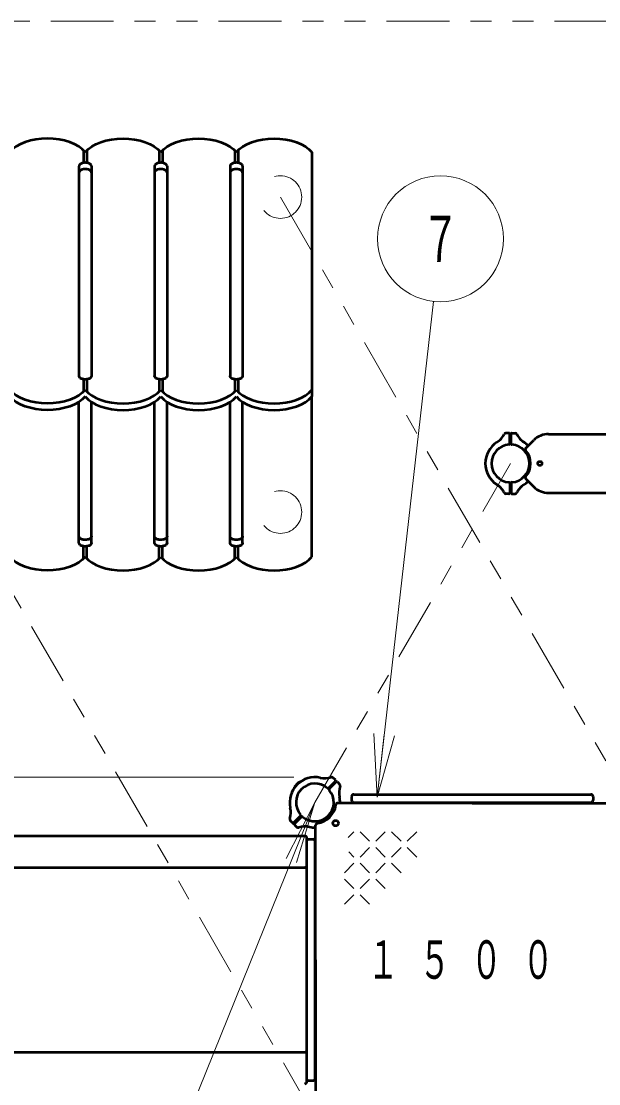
# Model space of a CAD drawing. Units: millimetres on the paper, scale 1:50. Extents: x -525 to 0, y -594 to 257.
# Drawn here: x -230.6 to -203.1, y 146.9 to 197.5 of the extents above; entities that cross this region are included whole.
import ezdxf
from ezdxf.enums import TextEntityAlignment as Align

# ---------------------------------------------------------------- set-up
doc = ezdxf.new("R2010")
doc.units = ezdxf.units.MM
doc.linetypes.add('USER1', pattern=[4.5, 2.5, -2])
doc.linetypes.add('USER3', pattern=[8, 3, -1, 1, -1, 1, -1])
doc.layers.add('LY_1', color=140, linetype='Continuous', lineweight=50)
doc.styles.add('ＭＳ ゴシック', font='')
doc.styles.get('ＭＳ ゴシック').set_extended_font_data('MS Gothic')

msp = doc.modelspace()

# ---------------------------------------------------------------- linework, layer by layer
at = {"layer": 'LY_1'}
for p, q in [((-227.622, 191.347), (-227.622, 190.756)), ((-227.462, 191.347), (-227.462, 190.756)), ((-224.022, 191.347), (-224.022, 190.756)), ((-223.862, 191.347), (-223.862, 190.756)), ((-220.422, 191.347), (-220.422, 190.756)), ((-220.262, 191.347), (-220.262, 190.756)), ((-216.742, 191.262), (-216.742, 179.626)), ((-227.842, 190.59), (-227.842, 180.61)), ((-227.242, 190.59), (-227.242, 180.61)), ((-224.242, 190.59), (-224.242, 180.61)), ((-223.642, 190.59), (-223.642, 180.61)), ((-220.642, 190.59), (-220.642, 180.61)), ((-220.042, 190.59), (-220.042, 180.61)), ((-227.622, 180.444), (-227.622, 179.852)), ((-227.462, 180.444), (-227.462, 179.852)), ((-224.022, 180.444), (-224.022, 179.852)), ((-223.862, 180.444), (-223.862, 179.852)), ((-220.422, 180.444), (-220.422, 179.852)), ((-220.262, 180.444), (-220.262, 179.852)), ((-227.842, 172.657), (-227.842, 179.368)), ((-227.242, 172.657), (-227.242, 179.368)), ((-224.242, 172.657), (-224.242, 179.368)), ((-223.642, 172.657), (-223.642, 179.368)), ((-220.642, 172.657), (-220.642, 179.368)), ((-220.042, 172.657), (-220.042, 179.368)), ((-216.742, 171.985), (-216.742, 179.626)), ((-207.351, 177.885), (-207.508, 177.879)), ((-207.31, 177.374), (-207.31, 177.845)), ((-207.25, 177.374), (-207.25, 177.845)), ((-207.208, 177.885), (-207.051, 177.879)), ((-205.465, 177.836), (-199.78, 177.836)), ((-206.56, 177.156), (-206.172, 177.543)), ((-206.56, 175.716), (-206.172, 175.329)), ((-207.31, 175.499), (-207.31, 175.028)), ((-207.25, 175.499), (-207.25, 175.028)), ((-207.351, 174.988), (-207.508, 174.993)), ((-207.208, 174.988), (-207.051, 174.993)), ((-205.465, 175.036), (-199.78, 175.036)), ((-227.622, 171.899), (-227.622, 172.491)), ((-227.462, 171.899), (-227.462, 172.491)), ((-224.022, 171.899), (-224.022, 172.491)), ((-223.862, 171.899), (-223.862, 172.491)), ((-220.422, 171.899), (-220.422, 172.491)), ((-220.262, 171.899), (-220.262, 172.491)), ((-215.624, 161.371), (-215.731, 161.47)), ((-217.576, 160.991), (-217.579, 160.993)), ((-217.293, 161.274), (-217.296, 161.276)), ((-215.957, 160.98), (-215.623, 161.313)), ((-215.914, 160.938), (-215.581, 161.271)), ((-215.523, 161.27), (-215.424, 161.163)), ((-214.848, 160.576), (-214.848, 160.396)), ((-214.748, 160.676), (-203.448, 160.676)), ((-203.348, 160.576), (-203.348, 160.396)), ((-209.098, 160.266), (-215.506, 160.266)), ((-214.748, 160.296), (-203.448, 160.296)), ((-209.098, 160.266), (-202.691, 160.266)), ((-217.673, 159.322), (-217.78, 159.437)), ((-217.282, 159.654), (-217.615, 159.321)), ((-217.24, 159.612), (-217.573, 159.279)), ((-217.572, 159.221), (-217.457, 159.114)), ((-216.568, 152.796), (-216.568, 159.204)), ((-274.578, 158.696), (-217.078, 158.696)), ((-216.978, 146.996), (-216.978, 158.596)), ((-216.918, 158.546), (-216.658, 158.546)), ((-216.598, 158.486), (-216.598, 147.106)), ((-274.578, 157.196), (-217.078, 157.196)), ((-216.568, 152.796), (-216.568, 146.388)), ((-274.578, 148.396), (-217.078, 148.396)), ((-216.918, 147.046), (-216.658, 147.046))]:
    msp.add_line(p, q, dxfattribs=at)
at = {"layer": 'LY_1', "color": 7, "linetype": 'USER3', "lineweight": 13}
for p, q in [((-218.242, 189.123), (-201.598, 160.296)), ((-216.598, 160.296), (-207.28, 176.436)), ((-216.598, 145.296), (-233.242, 174.123))]:
    msp.add_line(p, q, dxfattribs=at)
at = {"layer": 'LY_1', "color": 7, "lineweight": 13}
for p, q in [((-213.638, 160.547), (-210.953, 184.157)), ((-213.638, 160.547), (-213.796, 163.584)), ((-213.638, 160.547), (-213.299, 163.528)), ((-212.802, 163.471), (-213.638, 160.547)), ((-217.598, 161.496), (-325.978, 161.496)), ((-216.598, 160.296), (-224.552, 140.622)), ((-216.598, 160.296), (-217.961, 157.623)), ((-216.598, 160.296), (-217.476, 157.427)), ((-215.013, 158.627), (-214.746, 158.894)), ((-213.996, 158.444), (-214.446, 158.894)), ((-213.696, 158.444), (-213.246, 158.894)), ((-212.496, 158.444), (-212.946, 158.894)), ((-212.196, 158.444), (-211.746, 158.894)), ((-214.746, 157.694), (-214.986, 157.933)), ((-214.446, 157.694), (-213.996, 158.144)), ((-213.246, 157.694), (-213.696, 158.144)), ((-212.946, 157.694), (-212.496, 158.144)), ((-211.746, 157.694), (-212.196, 158.144)), ((-215.196, 156.944), (-214.746, 157.394)), ((-213.996, 156.944), (-214.446, 157.394)), ((-213.696, 156.944), (-213.246, 157.394)), ((-212.496, 156.944), (-212.946, 157.394)), ((-214.746, 156.194), (-215.196, 156.644)), ((-214.446, 156.194), (-213.996, 156.644)), ((-213.246, 156.194), (-213.696, 156.644)), ((-215.196, 155.444), (-214.746, 155.894)), ((-213.996, 155.444), (-214.446, 155.894))]:
    msp.add_line(p, q, dxfattribs=at)
at = {"layer": 'LY_1', "color": 7, "linetype": 'USER3', "lineweight": 13}
msp.add_lwpolyline([(-314.978, 169.373), (-314.978, 136.219), (-289.656, 110.896), (-250.495, 110.896), (-250.495, 96.585), (-232.006, 78.096), (-186.19, 78.096), (-182.887, 81.399), (-169.754, 81.399), (-148.422, 102.731), (-148.422, 167.28), (-174.71, 193.568), (-182.261, 193.568), (-186.189, 197.496), (-231.583, 197.496), (-234.383, 194.696), (-289.656, 194.696)], close=True, dxfattribs=at)
at = {"layer": 'LY_1'}
for points in [[(-227.542, 191.262), (-227.681, 191.401), (-227.853, 191.528), (-228.054, 191.639), (-228.28, 191.734), (-228.526, 191.809), (-228.789, 191.864), (-229.063, 191.898), (-229.342, 191.909), (-229.621, 191.898), (-229.894, 191.864), (-230.157, 191.809), (-230.404, 191.734), (-230.63, 191.639), (-230.831, 191.528), (-231.003, 191.401), (-231.142, 191.262)], [(-227.542, 191.262), (-227.403, 191.401), (-227.231, 191.528), (-227.03, 191.639), (-226.804, 191.734), (-226.557, 191.809), (-226.294, 191.864), (-226.021, 191.898), (-225.742, 191.909), (-225.463, 191.898), (-225.189, 191.864), (-224.926, 191.809), (-224.68, 191.734), (-224.454, 191.639), (-224.253, 191.528), (-224.081, 191.401), (-223.942, 191.262)], [(-223.942, 191.262), (-223.803, 191.401), (-223.631, 191.528), (-223.43, 191.639), (-223.204, 191.734), (-222.957, 191.809), (-222.694, 191.864), (-222.421, 191.898), (-222.142, 191.909), (-221.863, 191.898), (-221.589, 191.864), (-221.326, 191.809), (-221.08, 191.734), (-220.854, 191.639), (-220.653, 191.528), (-220.481, 191.401), (-220.342, 191.262)], [(-220.342, 191.262), (-220.203, 191.401), (-220.031, 191.528), (-219.83, 191.639), (-219.604, 191.734), (-219.357, 191.809), (-219.094, 191.864), (-218.821, 191.898), (-218.542, 191.909), (-218.263, 191.898), (-217.989, 191.864), (-217.726, 191.809), (-217.48, 191.734), (-217.254, 191.639), (-217.053, 191.528), (-216.881, 191.401), (-216.742, 191.262)], [(-227.242, 190.59), (-227.244, 190.612), (-227.252, 190.634), (-227.265, 190.656), (-227.282, 190.676), (-227.304, 190.695), (-227.33, 190.712), (-227.359, 190.726), (-227.392, 190.739), (-227.427, 190.749), (-227.464, 190.756), (-227.503, 190.76), (-227.542, 190.762), (-227.581, 190.76), (-227.619, 190.756), (-227.657, 190.749), (-227.692, 190.739), (-227.724, 190.726), (-227.754, 190.712), (-227.78, 190.695), (-227.802, 190.676), (-227.819, 190.656), (-227.832, 190.634), (-227.839, 190.612), (-227.842, 190.59)], [(-223.642, 190.59), (-223.644, 190.612), (-223.652, 190.634), (-223.665, 190.656), (-223.682, 190.676), (-223.704, 190.695), (-223.73, 190.712), (-223.759, 190.726), (-223.792, 190.739), (-223.827, 190.749), (-223.864, 190.756), (-223.903, 190.76), (-223.942, 190.762), (-223.981, 190.76), (-224.019, 190.756), (-224.057, 190.749), (-224.092, 190.739), (-224.124, 190.726), (-224.154, 190.712), (-224.18, 190.695), (-224.202, 190.676), (-224.219, 190.656), (-224.232, 190.634), (-224.239, 190.612), (-224.242, 190.59)], [(-220.042, 190.59), (-220.044, 190.612), (-220.052, 190.634), (-220.065, 190.656), (-220.082, 190.676), (-220.104, 190.695), (-220.13, 190.712), (-220.159, 190.726), (-220.192, 190.739), (-220.227, 190.749), (-220.264, 190.756), (-220.303, 190.76), (-220.342, 190.762), (-220.381, 190.76), (-220.419, 190.756), (-220.457, 190.749), (-220.492, 190.739), (-220.524, 190.726), (-220.554, 190.712), (-220.58, 190.695), (-220.602, 190.676), (-220.619, 190.656), (-220.632, 190.634), (-220.639, 190.612), (-220.642, 190.59)], [(-227.242, 190.279), (-227.244, 190.301), (-227.252, 190.323), (-227.265, 190.344), (-227.282, 190.365), (-227.304, 190.383), (-227.33, 190.4), (-227.359, 190.415), (-227.392, 190.428), (-227.427, 190.438), (-227.464, 190.445), (-227.503, 190.449), (-227.542, 190.451), (-227.581, 190.449), (-227.619, 190.445), (-227.657, 190.438), (-227.692, 190.428), (-227.724, 190.415), (-227.754, 190.4), (-227.78, 190.383), (-227.802, 190.365), (-227.819, 190.344), (-227.832, 190.323), (-227.839, 190.301), (-227.842, 190.279)], [(-223.642, 190.279), (-223.644, 190.301), (-223.652, 190.323), (-223.665, 190.344), (-223.682, 190.365), (-223.704, 190.383), (-223.73, 190.4), (-223.759, 190.415), (-223.792, 190.428), (-223.827, 190.438), (-223.864, 190.445), (-223.903, 190.449), (-223.942, 190.451), (-223.981, 190.449), (-224.019, 190.445), (-224.057, 190.438), (-224.092, 190.428), (-224.124, 190.415), (-224.154, 190.4), (-224.18, 190.383), (-224.202, 190.365), (-224.219, 190.344), (-224.232, 190.323), (-224.239, 190.301), (-224.242, 190.279)], [(-220.042, 190.279), (-220.044, 190.301), (-220.052, 190.323), (-220.065, 190.344), (-220.082, 190.365), (-220.104, 190.383), (-220.13, 190.4), (-220.159, 190.415), (-220.192, 190.428), (-220.227, 190.438), (-220.264, 190.445), (-220.303, 190.449), (-220.342, 190.451), (-220.381, 190.449), (-220.419, 190.445), (-220.457, 190.438), (-220.492, 190.428), (-220.524, 190.415), (-220.554, 190.4), (-220.58, 190.383), (-220.602, 190.365), (-220.619, 190.344), (-220.632, 190.323), (-220.639, 190.301), (-220.642, 190.279)], [(-227.242, 180.61), (-227.244, 180.587), (-227.252, 180.565), (-227.265, 180.544), (-227.282, 180.524), (-227.304, 180.505), (-227.33, 180.488), (-227.359, 180.473), (-227.392, 180.461), (-227.427, 180.451), (-227.464, 180.443), (-227.503, 180.439), (-227.542, 180.438), (-227.581, 180.439), (-227.619, 180.443), (-227.657, 180.451), (-227.692, 180.461), (-227.724, 180.473), (-227.754, 180.488), (-227.78, 180.505), (-227.802, 180.524), (-227.819, 180.544), (-227.832, 180.565), (-227.839, 180.587), (-227.842, 180.61)], [(-223.642, 180.61), (-223.644, 180.587), (-223.652, 180.565), (-223.665, 180.544), (-223.682, 180.524), (-223.704, 180.505), (-223.73, 180.488), (-223.759, 180.473), (-223.792, 180.461), (-223.827, 180.451), (-223.864, 180.443), (-223.903, 180.439), (-223.942, 180.438), (-223.981, 180.439), (-224.019, 180.443), (-224.057, 180.451), (-224.092, 180.461), (-224.124, 180.473), (-224.154, 180.488), (-224.18, 180.505), (-224.202, 180.524), (-224.219, 180.544), (-224.232, 180.565), (-224.239, 180.587), (-224.242, 180.61)], [(-220.042, 180.61), (-220.044, 180.587), (-220.052, 180.565), (-220.065, 180.544), (-220.082, 180.524), (-220.104, 180.505), (-220.13, 180.488), (-220.159, 180.473), (-220.192, 180.461), (-220.227, 180.451), (-220.264, 180.443), (-220.303, 180.439), (-220.342, 180.438), (-220.381, 180.439), (-220.419, 180.443), (-220.457, 180.451), (-220.492, 180.461), (-220.524, 180.473), (-220.554, 180.488), (-220.58, 180.505), (-220.602, 180.524), (-220.619, 180.544), (-220.632, 180.565), (-220.639, 180.587), (-220.642, 180.61)], [(-227.542, 179.938), (-227.681, 179.798), (-227.853, 179.672), (-228.054, 179.56), (-228.28, 179.466), (-228.526, 179.39), (-228.789, 179.335), (-229.063, 179.302), (-229.342, 179.29), (-229.621, 179.302), (-229.894, 179.335), (-230.157, 179.39), (-230.404, 179.466), (-230.63, 179.56), (-230.831, 179.672), (-231.003, 179.798), (-231.142, 179.938)], [(-227.542, 179.938), (-227.403, 179.798), (-227.231, 179.672), (-227.03, 179.56), (-226.804, 179.466), (-226.557, 179.39), (-226.294, 179.335), (-226.021, 179.302), (-225.742, 179.29), (-225.463, 179.302), (-225.189, 179.335), (-224.926, 179.39), (-224.68, 179.466), (-224.454, 179.56), (-224.253, 179.672), (-224.081, 179.798), (-223.942, 179.938)], [(-223.942, 179.938), (-223.803, 179.798), (-223.631, 179.672), (-223.43, 179.56), (-223.204, 179.466), (-222.957, 179.39), (-222.694, 179.335), (-222.421, 179.302), (-222.142, 179.29), (-221.863, 179.302), (-221.589, 179.335), (-221.326, 179.39), (-221.08, 179.466), (-220.854, 179.56), (-220.653, 179.672), (-220.481, 179.798), (-220.342, 179.938)], [(-220.342, 179.938), (-220.203, 179.798), (-220.031, 179.672), (-219.83, 179.56), (-219.604, 179.466), (-219.357, 179.39), (-219.094, 179.335), (-218.821, 179.302), (-218.542, 179.29), (-218.263, 179.302), (-217.989, 179.335), (-217.726, 179.39), (-217.48, 179.466), (-217.254, 179.56), (-217.053, 179.672), (-216.881, 179.798), (-216.742, 179.938)], [(-227.542, 179.626), (-227.681, 179.487), (-227.853, 179.36), (-228.054, 179.249), (-228.28, 179.154), (-228.526, 179.079), (-228.789, 179.024), (-229.063, 178.99), (-229.342, 178.979), (-229.621, 178.99), (-229.894, 179.024), (-230.157, 179.079), (-230.404, 179.154), (-230.63, 179.249), (-230.831, 179.36), (-231.003, 179.487), (-231.142, 179.626)], [(-227.542, 179.626), (-227.403, 179.487), (-227.231, 179.36), (-227.03, 179.249), (-226.804, 179.154), (-226.557, 179.079), (-226.294, 179.024), (-226.021, 178.99), (-225.742, 178.979), (-225.463, 178.99), (-225.189, 179.024), (-224.926, 179.079), (-224.68, 179.154), (-224.454, 179.249), (-224.253, 179.36), (-224.081, 179.487), (-223.942, 179.626)], [(-223.942, 179.626), (-223.803, 179.487), (-223.631, 179.36), (-223.43, 179.249), (-223.204, 179.154), (-222.957, 179.079), (-222.694, 179.024), (-222.421, 178.99), (-222.142, 178.979), (-221.863, 178.99), (-221.589, 179.024), (-221.326, 179.079), (-221.08, 179.154), (-220.854, 179.249), (-220.653, 179.36), (-220.481, 179.487), (-220.342, 179.626)], [(-220.342, 179.626), (-220.203, 179.487), (-220.031, 179.36), (-219.83, 179.249), (-219.604, 179.154), (-219.357, 179.079), (-219.094, 179.024), (-218.821, 178.99), (-218.542, 178.979), (-218.263, 178.99), (-217.989, 179.024), (-217.726, 179.079), (-217.48, 179.154), (-217.254, 179.249), (-217.053, 179.36), (-216.881, 179.487), (-216.742, 179.626)], [(-227.242, 172.968), (-227.244, 172.946), (-227.252, 172.924), (-227.265, 172.902), (-227.282, 172.882), (-227.304, 172.863), (-227.33, 172.846), (-227.359, 172.832), (-227.392, 172.819), (-227.427, 172.809), (-227.464, 172.802), (-227.503, 172.798), (-227.542, 172.796), (-227.581, 172.798), (-227.619, 172.802), (-227.657, 172.809), (-227.692, 172.819), (-227.724, 172.832), (-227.754, 172.846), (-227.78, 172.863), (-227.802, 172.882), (-227.819, 172.902), (-227.832, 172.924), (-227.839, 172.946), (-227.842, 172.968)], [(-227.242, 172.657), (-227.244, 172.634), (-227.252, 172.612), (-227.265, 172.591), (-227.282, 172.571), (-227.304, 172.552), (-227.33, 172.535), (-227.359, 172.52), (-227.392, 172.508), (-227.427, 172.498), (-227.464, 172.491), (-227.503, 172.486), (-227.542, 172.485), (-227.581, 172.486), (-227.619, 172.491), (-227.657, 172.498), (-227.692, 172.508), (-227.724, 172.52), (-227.754, 172.535), (-227.78, 172.552), (-227.802, 172.571), (-227.819, 172.591), (-227.832, 172.612), (-227.839, 172.634), (-227.842, 172.657)], [(-223.642, 172.968), (-223.644, 172.946), (-223.652, 172.924), (-223.665, 172.902), (-223.682, 172.882), (-223.704, 172.863), (-223.73, 172.846), (-223.759, 172.832), (-223.792, 172.819), (-223.827, 172.809), (-223.864, 172.802), (-223.903, 172.798), (-223.942, 172.796), (-223.981, 172.798), (-224.019, 172.802), (-224.057, 172.809), (-224.092, 172.819), (-224.124, 172.832), (-224.154, 172.846), (-224.18, 172.863), (-224.202, 172.882), (-224.219, 172.902), (-224.232, 172.924), (-224.239, 172.946), (-224.242, 172.968)], [(-223.642, 172.657), (-223.644, 172.634), (-223.652, 172.612), (-223.665, 172.591), (-223.682, 172.571), (-223.704, 172.552), (-223.73, 172.535), (-223.759, 172.52), (-223.792, 172.508), (-223.827, 172.498), (-223.864, 172.491), (-223.903, 172.486), (-223.942, 172.485), (-223.981, 172.486), (-224.019, 172.491), (-224.057, 172.498), (-224.092, 172.508), (-224.124, 172.52), (-224.154, 172.535), (-224.18, 172.552), (-224.202, 172.571), (-224.219, 172.591), (-224.232, 172.612), (-224.239, 172.634), (-224.242, 172.657)], [(-220.042, 172.968), (-220.044, 172.946), (-220.052, 172.924), (-220.065, 172.902), (-220.082, 172.882), (-220.104, 172.863), (-220.13, 172.846), (-220.159, 172.832), (-220.192, 172.819), (-220.227, 172.809), (-220.264, 172.802), (-220.303, 172.798), (-220.342, 172.796), (-220.381, 172.798), (-220.419, 172.802), (-220.457, 172.809), (-220.492, 172.819), (-220.524, 172.832), (-220.554, 172.846), (-220.58, 172.863), (-220.602, 172.882), (-220.619, 172.902), (-220.632, 172.924), (-220.639, 172.946), (-220.642, 172.968)], [(-220.042, 172.657), (-220.044, 172.634), (-220.052, 172.612), (-220.065, 172.591), (-220.082, 172.571), (-220.104, 172.552), (-220.13, 172.535), (-220.159, 172.52), (-220.192, 172.508), (-220.227, 172.498), (-220.264, 172.491), (-220.303, 172.486), (-220.342, 172.485), (-220.381, 172.486), (-220.419, 172.491), (-220.457, 172.498), (-220.492, 172.508), (-220.524, 172.52), (-220.554, 172.535), (-220.58, 172.552), (-220.602, 172.571), (-220.619, 172.591), (-220.632, 172.612), (-220.639, 172.634), (-220.642, 172.657)], [(-227.542, 171.985), (-227.681, 171.846), (-227.853, 171.719), (-228.054, 171.607), (-228.28, 171.513), (-228.526, 171.437), (-228.789, 171.382), (-229.063, 171.349), (-229.342, 171.338), (-229.621, 171.349), (-229.894, 171.382), (-230.157, 171.437), (-230.404, 171.513), (-230.63, 171.607), (-230.831, 171.719), (-231.003, 171.846), (-231.142, 171.985)], [(-227.542, 171.985), (-227.403, 171.846), (-227.231, 171.719), (-227.03, 171.607), (-226.804, 171.513), (-226.557, 171.437), (-226.294, 171.382), (-226.021, 171.349), (-225.742, 171.338), (-225.463, 171.349), (-225.189, 171.382), (-224.926, 171.437), (-224.68, 171.513), (-224.454, 171.607), (-224.253, 171.719), (-224.081, 171.846), (-223.942, 171.985)], [(-223.942, 171.985), (-223.803, 171.846), (-223.631, 171.719), (-223.43, 171.607), (-223.204, 171.513), (-222.957, 171.437), (-222.694, 171.382), (-222.421, 171.349), (-222.142, 171.338), (-221.863, 171.349), (-221.589, 171.382), (-221.326, 171.437), (-221.08, 171.513), (-220.854, 171.607), (-220.653, 171.719), (-220.481, 171.846), (-220.342, 171.985)], [(-220.342, 171.985), (-220.203, 171.846), (-220.031, 171.719), (-219.83, 171.607), (-219.604, 171.513), (-219.357, 171.437), (-219.094, 171.382), (-218.821, 171.349), (-218.542, 171.338), (-218.263, 171.349), (-217.989, 171.382), (-217.726, 171.437), (-217.48, 171.513), (-217.254, 171.607), (-217.053, 171.719), (-216.881, 171.846), (-216.742, 171.985)]]:
    msp.add_lwpolyline(points, dxfattribs=at)
at = {"layer": 'LY_1', "color": 7, "linetype": 'USER1', "lineweight": 13}
for centre in [(-218.242, 189.123), (-218.242, 174.123)]:
    msp.add_circle(centre, 1.016, dxfattribs=at)
at = {"layer": 'LY_1', "color": 7, "lineweight": 13}
msp.add_circle((-210.615, 187.138), 3, dxfattribs=at)
at = {"layer": 'LY_1'}
for centre, radius in [((-205.88, 176.436), 0.1), ((-215.608, 159.306), 0.13)]:
    msp.add_circle(centre, radius, dxfattribs=at)
for centre, radius, start, end in [((-208.469, 178.287), 1, 302.7272, 332.5412), ((-207.493, 177.78), 0.1, 92, 152.5412), ((-207.35, 177.845), 0.04, 0, 92), ((-207.21, 177.845), 0.04, 88, 180), ((-207.066, 177.78), 0.1, 11.8216, 88), ((-207.066, 177.78), 0.1, 27.4588, 88), ((-206.09, 178.287), 1, 207.4588, 237.2728), ((-205.465, 176.836), 1, 90, 135), ((-207.28, 176.436), 1.2, 122.7272, 180), ((-207.28, 176.436), 0.9, 94.2707, 180), ((-207.35, 177.374), 0.04, 274.2707, 0), ((-207.21, 177.374), 0.04, 180, 265.7293), ((-207.28, 176.436), 0.9, 0, 85.7293), ((-207.28, 176.436), 0.9, 0, 85.7293), ((-207.28, 176.436), 1.2, 45, 57.2728), ((-206.517, 177.114), 0.06, 135, 221.6277), ((-207.28, 176.436), 0.96, 318.3723, 41.6277), ((-207.28, 176.436), 1.2, 180, 237.2728), ((-207.28, 176.436), 0.9, 180, 265.7293), ((-207.28, 176.436), 0.9, 274.2707, 0), ((-207.28, 176.436), 1.2, 302.7272, 315), ((-206.517, 175.759), 0.06, 138.3723, 225), ((-208.469, 174.586), 1, 27.4588, 57.2728), ((-207.35, 175.499), 0.04, 0, 85.7293), ((-207.21, 175.499), 0.04, 94.2707, 180), ((-206.09, 174.586), 1, 122.7272, 152.5412), ((-205.465, 176.036), 1, 225, 270), ((-207.493, 175.093), 0.1, 207.4588, 268), ((-207.35, 175.028), 0.04, 268, 0), ((-207.21, 175.028), 0.04, 180, 272), ((-207.066, 175.093), 0.1, 272, 332.5412), ((-207.066, 175.093), 0.1, 272, 332.5412), ((-216.598, 160.296), 1.2, 77.7272, 135), ((-216.131, 162.446), 1, 257.7272, 287.5412), ((-215.799, 161.397), 0.1, 47, 107.5412), ((-216.598, 160.296), 1.2, 135, 192.2728), ((-217.564, 161.008), 0.02, 143.6269, 225), ((-216.598, 160.296), 1.22, 135, 143.6269), ((-216.598, 160.296), 0.9, 135, 220.7293), ((-216.598, 160.296), 1.22, 126.3731, 135), ((-217.31, 161.262), 0.02, 45, 126.3731), ((-216.598, 160.296), 0.9, 49.2707, 135), ((-215.985, 161.008), 0.04, 229.2707, 315), ((-215.886, 160.909), 0.04, 135, 220.7293), ((-215.652, 161.341), 0.04, 315, 47), ((-215.553, 161.242), 0.04, 43, 135), ((-214.449, 160.764), 1, 162.4588, 192.2728), ((-215.497, 161.095), 0.1, 342.4588, 43), ((-216.598, 160.296), 0.9, 315, 40.7293), ((-216.598, 160.296), 1.2, 358.5675, 12.2728), ((-214.748, 160.576), 0.1, 90, 180), ((-203.448, 160.576), 0.1, 0, 90), ((-218.748, 159.828), 1, 342.4588, 12.2728), ((-216.598, 160.296), 1, 276.7872, 353.2128), ((-215.506, 160.166), 0.1, 90, 173.2128), ((-214.748, 160.396), 0.1, 180, 270), ((-203.448, 160.396), 0.1, 270, 0), ((-217.699, 159.497), 0.1, 162.4588, 223), ((-217.311, 159.683), 0.04, 315, 40.7293), ((-217.212, 159.584), 0.04, 49.2707, 135), ((-216.598, 160.296), 0.9, 229.2707, 315), ((-217.644, 159.349), 0.04, 223, 315), ((-217.545, 159.25), 0.04, 135, 227), ((-217.397, 159.195), 0.1, 227, 287.5412), ((-217.066, 158.146), 1, 77.7272, 107.5412), ((-216.598, 160.296), 1.2, 257.7272, 271.4325), ((-216.468, 159.204), 0.1, 96.7872, 180), ((-217.078, 158.596), 0.1, 0, 90), ((-216.918, 158.486), 0.06, 90, 180), ((-216.658, 158.486), 0.06, 0, 90), ((-217.078, 157.296), 0.1, 270, 0), ((-217.078, 148.296), 0.1, 0, 90), ((-217.078, 146.996), 0.1, 270, 0), ((-216.918, 147.106), 0.06, 180, 270), ((-216.658, 147.106), 0.06, 270, 0)]:
    msp.add_arc(centre, radius, start, end, dxfattribs=at)

# ---------------------------------------------------------------- texts
at = {"layer": 'LY_1', "color": 7, "style": 'ＭＳ ゴシック', "width": 0.6}
msp.add_text('７', height=2.199, dxfattribs=at).set_placement((-210.615, 187.138), align=Align.MIDDLE_CENTER)
at = {"layer": 'LY_1', "color": 7, "insert": (-214.098, 152.796), "char_height": 1.833, "attachment_point": 4, "style": 'ＭＳ ゴシック'}
msp.add_mtext('\\T1.64;\\W0.6;１５００', dxfattribs=at)

doc.saveas('drawing.dxf')
